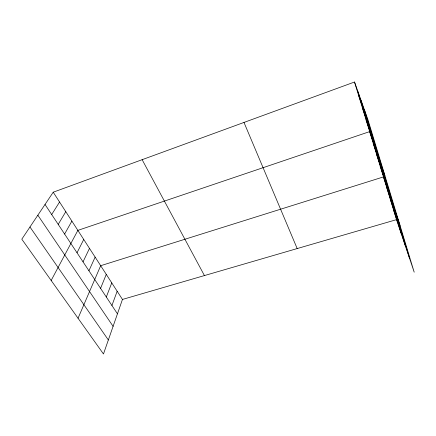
<?xml version="1.0" encoding="UTF-8"?>
<svg xmlns="http://www.w3.org/2000/svg" width="436" height="436" viewBox="0 0 436 436"><rect width="100%" height="100%" fill="white"/><g stroke="black" fill="none" stroke-linecap="round" stroke-linejoin="round"><path stroke-width="0.65" d="M53.219 192.205L122.456 299.439L103.474 353.983L21.8 239.195L53.219 192.205L354.517 82.017L368.011 119.911L414.2 272.168L396.515 219.646L354.517 82.017M111.932 305.494L117.159 291.243M106.308 297.003L111.769 282.888M100.574 288.343L106.275 274.38M78.049 318.247L100.672 265.704L383.473 176.912L400.068 225.581M88.939 270.772L95.13 257.12M83.036 261.856L89.489 248.378M77.014 252.766L83.734 239.468M51.165 280.462L77.864 230.377L369.652 131.618L384.884 175.528M64.61 234.034L71.886 221.117M58.217 224.377L65.787 211.667M51.688 214.523L59.563 202.032M122.456 299.439L396.515 219.646M29.964 226.982L108.351 339.966M37.845 215.199L113.093 326.335M45.022 204.457L117.448 313.827M142.141 159.685L204.43 275.574M243.991 122.44L297.188 248.564M358.43 94.857L362.016 104.989M362.262 107.392L365.962 117.938M365.995 119.644L369.81 130.577M373.221 143.319L377.244 154.976M376.715 154.764L380.835 166.748M380.132 165.958L384.339 178.259M386.841 187.949L391.217 200.833M390.138 198.745L394.591 211.901M393.359 209.307L397.888 222.72M361.035 100.324L405.153 245.288M357.972 91.718L401.115 233.298M364.442 109.877L409.589 258.477"/></g></svg>
